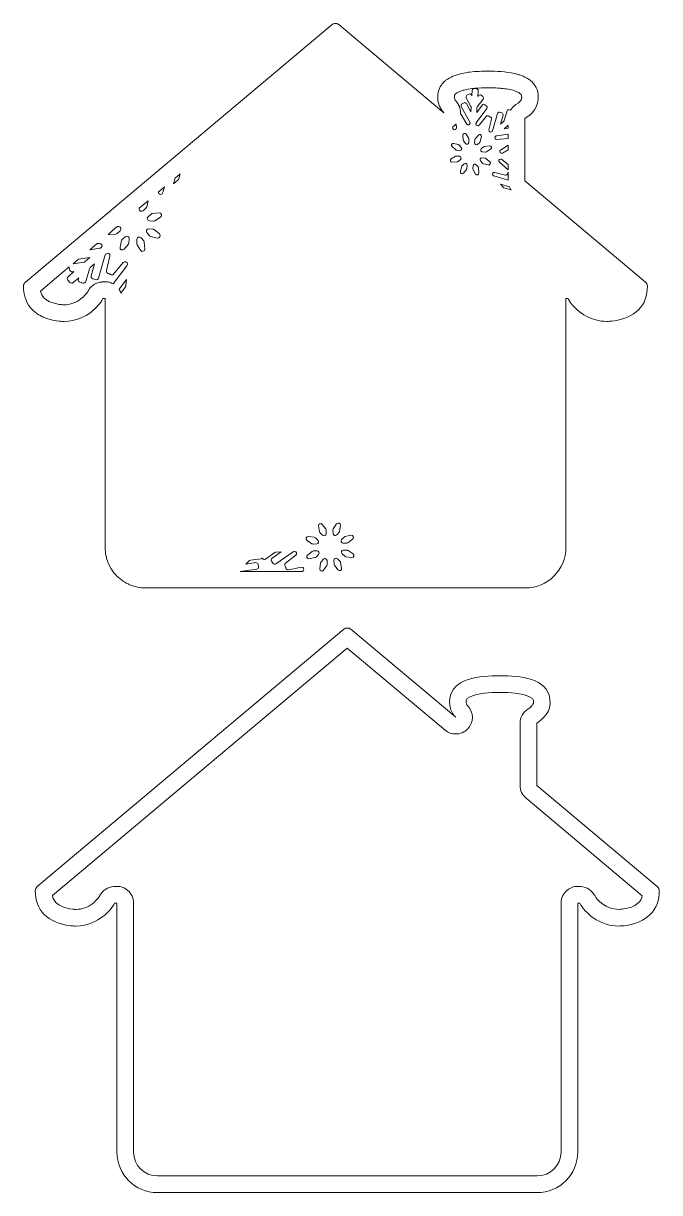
# Model space of a CAD drawing. Header units: millimetres. Extents: x -179 to 704, y -319 to -8.
# Drawn here: x -179.1 to -10, y -318.8 to -8.2 of the extents above; entities that cross this region are included whole.
import ezdxf

# ---------------------------------------------------------------- set-up
doc = ezdxf.new("R2010")
doc.units = ezdxf.units.MM
doc.header["$MEASUREMENT"] = 0
doc.layers.add('Layer 5', color=7, linetype='Continuous')
doc.layers.add('Layer10', color=7, linetype='Continuous')

msp = doc.modelspace()

# ---------------------------------------------------------------- linework, layer by layer
at = {"layer": 'Layer 5', "lineweight": 0}
for points, knots in [([(-93.03, -168.84), (-93.35, -168.84), (-93.67, -168.95), (-93.94, -169.17), (-93.94, -169.17), (-175.42, -237.54), (-175.42, -237.54), (-175.74, -237.81), (-175.92, -238.19), (-175.93, -238.6), (-176.01, -243.8), (-172.6, -247.2), (-166.59, -247.93), (-166.09, -247.99), (-165.6, -248.02), (-165.13, -248.02), (-161.94, -248.02), (-159.51, -246.7), (-157.96, -245.51), (-156.62, -244.48), (-155.45, -243.14), (-154.84, -241.96), (-154.64, -241.95), (-154.44, -241.93), (-154.24, -241.9), (-154.24, -241.9), (-154.24, -308.07), (-154.24, -308.07), (-154.24, -314.01), (-149.41, -318.84), (-143.47, -318.84), (-143.47, -318.84), (-42.58, -318.84), (-42.58, -318.84), (-36.64, -318.84), (-31.8, -314.01), (-31.8, -308.07), (-31.8, -308.07), (-31.8, -241.91), (-31.8, -241.91), (-31.61, -241.94), (-31.42, -241.95), (-31.22, -241.97), (-29.94, -244.44), (-26.13, -248.01), (-20.9, -248.01), (-20.9, -248.01), (-20.9, -248.01), (-20.9, -248.01), (-20.44, -248.01), (-19.96, -247.99), (-19.47, -247.93), (-13.43, -247.2), (-10.03, -243.79), (-10.14, -238.59), (-10.15, -238.19), (-10.34, -237.81), (-10.65, -237.54), (-10.65, -237.54), (-42.69, -210.65), (-42.69, -210.65), (-42.69, -210.65), (-42.69, -194.13), (-42.69, -194.13), (-41.07, -193.1), (-38.76, -191.21), (-39.17, -187.69), (-39.83, -182.18), (-47.09, -181.54), (-52.49, -181.54), (-57.9, -181.54), (-65.16, -182.18), (-65.81, -187.69), (-66.07, -189.9), (-65.26, -191.46), (-64.22, -192.57), (-64.22, -192.57), (-92.12, -169.17), (-92.12, -169.17), (-92.38, -168.95), (-92.71, -168.84), (-93.03, -168.84), (-93.03, -168.84), (-93.03, -168.84), (-93.03, -168.84)], [0, 0, 0, 0, 1, 1, 1, 2, 2, 2, 3, 3, 3, 4, 4, 4, 5, 5, 5, 6, 6, 6, 7, 7, 7, 8, 8, 8, 9, 9, 9, 10, 10, 10, 11, 11, 11, 12, 12, 12, 13, 13, 13, 14, 14, 14, 15, 15, 15, 16, 16, 16, 17, 17, 17, 18, 18, 18, 19, 19, 19, 20, 20, 20, 21, 21, 21, 22, 22, 22, 23, 23, 23, 24, 24, 24, 25, 25, 25, 26, 26, 26, 27, 27, 27, 28, 28, 28, 28]), ([(-93.03, -174.18), (-93.03, -174.18), (-67.06, -195.96), (-67.06, -195.96), (-66.23, -196.65), (-65.23, -197), (-64.22, -197), (-63.04, -197), (-61.87, -196.53), (-61.01, -195.61), (-59.4, -193.92), (-59.39, -191.26), (-60.99, -189.55), (-61.38, -189.14), (-61.49, -188.8), (-61.42, -188.21), (-61.38, -187.91), (-61.32, -187.33), (-59.55, -186.75), (-57.17, -185.96), (-53.65, -185.96), (-52.49, -185.96), (-51.34, -185.96), (-47.82, -185.96), (-45.44, -186.75), (-43.67, -187.33), (-43.6, -187.9), (-43.56, -188.21), (-43.5, -188.75), (-43.43, -189.36), (-45.07, -190.4), (-46.34, -191.21), (-47.11, -192.62), (-47.11, -194.13), (-47.11, -194.13), (-47.11, -210.65), (-47.11, -210.65), (-47.11, -211.96), (-46.53, -213.2), (-45.53, -214.04), (-45.53, -214.04), (-14.65, -239.96), (-14.65, -239.96), (-14.92, -241.31), (-15.98, -243.05), (-20.01, -243.54), (-20.31, -243.58), (-20.61, -243.59), (-20.9, -243.59), (-24.3, -243.59), (-26.68, -241.13), (-27.29, -239.93), (-28.02, -238.54), (-29.42, -237.63), (-30.99, -237.55), (-31.04, -237.55), (-31.1, -237.54), (-31.16, -237.53), (-31.37, -237.5), (-31.59, -237.49), (-31.8, -237.49), (-32.85, -237.49), (-33.88, -237.86), (-34.69, -238.56), (-35.66, -239.4), (-36.22, -240.62), (-36.22, -241.91), (-36.22, -241.91), (-36.22, -308.07), (-36.22, -308.07), (-36.22, -311.57), (-39.08, -314.42), (-42.58, -314.42), (-42.58, -314.42), (-143.47, -314.42), (-143.47, -314.42), (-146.97, -314.42), (-149.82, -311.57), (-149.82, -308.07), (-149.82, -308.07), (-149.82, -241.9), (-149.82, -241.9), (-149.82, -240.61), (-150.38, -239.39), (-151.36, -238.55), (-152.16, -237.86), (-153.19, -237.48), (-154.24, -237.48), (-154.46, -237.48), (-154.68, -237.5), (-154.9, -237.53), (-154.96, -237.54), (-155.02, -237.55), (-155.08, -237.55), (-156.63, -237.64), (-158.03, -238.53), (-158.75, -239.91), (-159.02, -240.43), (-159.73, -241.3), (-160.65, -242.01), (-162.02, -243.06), (-163.53, -243.6), (-165.13, -243.6), (-165.43, -243.6), (-165.74, -243.58), (-166.06, -243.54), (-168.02, -243.3), (-169.53, -242.7), (-170.42, -241.81), (-170.92, -241.31), (-171.24, -240.7), (-171.4, -239.94), (-171.4, -239.94), (-93.03, -174.18), (-93.03, -174.18)], [0, 0, 0, 0, 1, 1, 1, 2, 2, 2, 3, 3, 3, 4, 4, 4, 5, 5, 5, 6, 6, 6, 7, 7, 7, 8, 8, 8, 9, 9, 9, 10, 10, 10, 11, 11, 11, 12, 12, 12, 13, 13, 13, 14, 14, 14, 15, 15, 15, 16, 16, 16, 17, 17, 17, 18, 18, 18, 19, 19, 19, 20, 20, 20, 21, 21, 21, 22, 22, 22, 23, 23, 23, 24, 24, 24, 25, 25, 25, 26, 26, 26, 27, 27, 27, 28, 28, 28, 29, 29, 29, 30, 30, 30, 31, 31, 31, 32, 32, 32, 33, 33, 33, 34, 34, 34, 35, 35, 35, 36, 36, 36, 37, 37, 37, 38, 38, 38, 38])]:
    msp.add_open_spline(points, degree=3, knots=knots, dxfattribs=at)
at = {"layer": 'Layer10', "lineweight": 0}
for points, knots in [([(-13.28, -77.97), (-13.28, -77.76), (-13.33, -77.57), (-13.42, -77.39), (-13.5, -77.21), (-13.63, -77.05), (-13.78, -76.92), (-13.78, -76.92), (-45.83, -50.02), (-45.83, -50.02), (-45.83, -50.02), (-45.83, -33.5), (-45.83, -33.5), (-44.21, -32.47), (-41.89, -30.59), (-42.31, -27.07), (-42.42, -26.15), (-42.71, -25.37), (-43.15, -24.7), (-43.27, -24.51), (-43.4, -24.34), (-43.54, -24.17), (-43.66, -24.03), (-43.78, -23.9), (-43.9, -23.78), (-44.07, -23.61), (-44.25, -23.46), (-44.44, -23.32), (-44.73, -23.09), (-45.05, -22.88), (-45.38, -22.69), (-45.94, -22.39), (-46.54, -22.13), (-47.19, -21.92), (-47.35, -21.87), (-47.51, -21.82), (-47.67, -21.77), (-47.97, -21.68), (-48.28, -21.61), (-48.59, -21.53), (-50.86, -21.02), (-53.4, -20.91), (-55.63, -20.91), (-55.63, -20.91), (-55.63, -20.91), (-55.63, -20.91), (-55.63, -20.91), (-55.63, -20.91), (-55.63, -20.91), (-57.15, -20.91), (-58.81, -20.96), (-60.44, -21.16), (-60.98, -21.22), (-61.52, -21.3), (-62.04, -21.4), (-63.69, -21.72), (-65.22, -22.23), (-66.43, -23.04), (-66.63, -23.18), (-66.83, -23.32), (-67.02, -23.47), (-67.13, -23.57), (-67.24, -23.67), (-67.35, -23.78), (-67.48, -23.9), (-67.6, -24.03), (-67.71, -24.17), (-67.94, -24.44), (-68.14, -24.73), (-68.31, -25.04), (-68.37, -25.15), (-68.43, -25.26), (-68.48, -25.38), (-68.71, -25.89), (-68.87, -26.44), (-68.95, -27.07), (-68.98, -27.34), (-68.99, -27.61), (-69, -27.86), (-69, -27.99), (-68.99, -28.12), (-68.99, -28.24), (-68.94, -28.98), (-68.77, -29.63), (-68.52, -30.21), (-68.35, -30.6), (-68.14, -30.95), (-67.91, -31.27), (-67.74, -31.51), (-67.55, -31.74), (-67.35, -31.95), (-67.35, -31.95), (-88.45, -14.25), (-88.45, -14.25), (-88.45, -14.25), (-95.26, -8.54), (-95.26, -8.54), (-95.3, -8.51), (-95.34, -8.48), (-95.38, -8.46), (-95.41, -8.44), (-95.43, -8.41), (-95.46, -8.4), (-95.47, -8.39), (-95.49, -8.39), (-95.5, -8.38), (-95.7, -8.27), (-95.93, -8.21), (-96.16, -8.21), (-96.24, -8.21), (-96.32, -8.22), (-96.4, -8.23), (-96.64, -8.27), (-96.87, -8.38), (-97.07, -8.54), (-97.07, -8.54), (-178.56, -76.92), (-178.56, -76.92), (-178.87, -77.18), (-179.06, -77.57), (-179.06, -77.98), (-179.06, -77.98), (-179.06, -77.98), (-179.06, -77.98), (-179.06, -77.98), (-179.06, -77.98), (-179.06, -77.98), (-179.1, -80.21), (-178.48, -82.11), (-177.3, -83.61), (-177.27, -83.65), (-177.23, -83.7), (-177.2, -83.74), (-176.72, -84.32), (-176.15, -84.84), (-175.49, -85.3), (-175.37, -85.38), (-175.24, -85.47), (-175.11, -85.55), (-175, -85.61), (-174.9, -85.67), (-174.8, -85.73), (-174.65, -85.81), (-174.51, -85.89), (-174.36, -85.97), (-174.02, -86.14), (-173.66, -86.3), (-173.29, -86.45), (-172.83, -86.62), (-172.36, -86.77), (-171.86, -86.9), (-171.19, -87.07), (-170.48, -87.21), (-169.72, -87.3), (-169.66, -87.31), (-169.6, -87.31), (-169.53, -87.32), (-169.1, -87.36), (-168.67, -87.39), (-168.26, -87.39), (-165.08, -87.39), (-162.64, -86.08), (-161.09, -84.89), (-160.44, -84.38), (-159.82, -83.8), (-159.29, -83.2), (-158.74, -82.58), (-158.29, -81.94), (-157.97, -81.34), (-157.77, -81.33), (-157.57, -81.3), (-157.38, -81.27), (-157.38, -81.27), (-157.38, -105.48), (-157.38, -105.48), (-157.38, -105.48), (-157.38, -129.34), (-157.38, -129.34), (-157.38, -129.34), (-157.38, -147.44), (-157.38, -147.44), (-157.38, -147.44), (-157.38, -147.44), (-157.38, -147.44), (-157.38, -148.24), (-157.29, -149.02), (-157.12, -149.77), (-157.08, -149.97), (-157.03, -150.16), (-156.97, -150.35), (-156.73, -151.23), (-156.37, -152.06), (-155.92, -152.83), (-155.86, -152.95), (-155.79, -153.07), (-155.71, -153.18), (-155.29, -153.85), (-154.79, -154.48), (-154.23, -155.04), (-154.23, -155.04), (-154.22, -155.05), (-154.22, -155.05), (-153.95, -155.32), (-153.66, -155.58), (-153.37, -155.82), (-153.07, -156.05), (-152.77, -156.28), (-152.45, -156.48), (-152.27, -156.6), (-152.09, -156.71), (-151.9, -156.82), (-151.79, -156.88), (-151.69, -156.93), (-151.58, -156.99), (-151.17, -157.21), (-150.74, -157.4), (-150.31, -157.56), (-150.14, -157.62), (-149.97, -157.67), (-149.81, -157.73), (-149.3, -157.88), (-148.78, -158.01), (-148.24, -158.09), (-147.71, -158.17), (-147.16, -158.21), (-146.61, -158.21), (-146.61, -158.21), (-62.4, -158.21), (-62.4, -158.21), (-62.4, -158.21), (-45.72, -158.21), (-45.72, -158.21), (-39.77, -158.21), (-34.94, -153.38), (-34.94, -147.44), (-34.94, -147.44), (-34.94, -127.32), (-34.94, -127.32), (-34.94, -127.32), (-34.94, -127.32), (-34.94, -127.32), (-34.94, -127.32), (-34.94, -81.28), (-34.94, -81.28), (-34.74, -81.31), (-34.55, -81.33), (-34.36, -81.34), (-34.28, -81.48), (-34.2, -81.62), (-34.11, -81.77), (-34.06, -81.86), (-34, -81.96), (-33.93, -82.06), (-33.88, -82.14), (-33.82, -82.22), (-33.76, -82.31), (-32.47, -84.12), (-30.09, -86.17), (-26.96, -87), (-26.04, -87.25), (-25.07, -87.39), (-24.04, -87.39), (-24.04, -87.39), (-24.04, -87.39), (-24.04, -87.39), (-23.57, -87.39), (-23.09, -87.36), (-22.61, -87.3), (-16.57, -86.57), (-13.17, -83.17), (-13.28, -77.97)], [0, 0, 0, 0, 1, 1, 1, 2, 2, 2, 3, 3, 3, 4, 4, 4, 5, 5, 5, 6, 6, 6, 7, 7, 7, 8, 8, 8, 9, 9, 9, 10, 10, 10, 11, 11, 11, 12, 12, 12, 13, 13, 13, 14, 14, 14, 15, 15, 15, 16, 16, 16, 17, 17, 17, 18, 18, 18, 19, 19, 19, 20, 20, 20, 21, 21, 21, 22, 22, 22, 23, 23, 23, 24, 24, 24, 25, 25, 25, 26, 26, 26, 27, 27, 27, 28, 28, 28, 29, 29, 29, 30, 30, 30, 31, 31, 31, 32, 32, 32, 33, 33, 33, 34, 34, 34, 35, 35, 35, 36, 36, 36, 37, 37, 37, 38, 38, 38, 39, 39, 39, 40, 40, 40, 41, 41, 41, 42, 42, 42, 43, 43, 43, 44, 44, 44, 45, 45, 45, 46, 46, 46, 47, 47, 47, 48, 48, 48, 49, 49, 49, 50, 50, 50, 51, 51, 51, 52, 52, 52, 53, 53, 53, 54, 54, 54, 55, 55, 55, 56, 56, 56, 57, 57, 57, 58, 58, 58, 59, 59, 59, 60, 60, 60, 61, 61, 61, 62, 62, 62, 63, 63, 63, 64, 64, 64, 65, 65, 65, 66, 66, 66, 67, 67, 67, 68, 68, 68, 69, 69, 69, 70, 70, 70, 71, 71, 71, 72, 72, 72, 73, 73, 73, 74, 74, 74, 75, 75, 75, 76, 76, 76, 77, 77, 77, 78, 78, 78, 79, 79, 79, 80, 80, 80, 81, 81, 81, 82, 82, 82, 83, 83, 83, 84, 84, 84, 85, 85, 85, 86, 86, 86, 87, 87, 87, 88, 88, 88, 89, 89, 89, 90, 90, 90, 90]), ([(-61.74, -25.86), (-59.46, -25.33), (-56.64, -25.33), (-55.63, -25.33), (-55.34, -25.33), (-54.9, -25.33), (-54.37, -25.34), (-54.24, -25.35), (-54.1, -25.35), (-53.96, -25.36), (-53.67, -25.37), (-53.37, -25.38), (-53.05, -25.4), (-52.73, -25.42), (-52.39, -25.44), (-52.06, -25.47), (-50.87, -25.58), (-49.61, -25.77), (-48.57, -26.12), (-47.61, -26.44), (-47.15, -26.75), (-46.93, -27.02), (-46.87, -27.09), (-46.83, -27.15), (-46.8, -27.21), (-46.8, -27.21), (-46.8, -27.22), (-46.79, -27.23), (-46.72, -27.37), (-46.71, -27.49), (-46.7, -27.58), (-46.64, -28.12), (-46.56, -28.73), (-48.2, -29.77), (-48.2, -29.77), (-48.2, -29.77), (-48.2, -29.77), (-48.35, -29.87), (-48.5, -29.97), (-48.63, -30.09), (-48.74, -30.18), (-48.84, -30.27), (-48.94, -30.37), (-48.96, -30.39), (-48.99, -30.41), (-49.01, -30.44), (-49.25, -30.69), (-49.45, -30.96), (-49.62, -31.25), (-49.62, -31.25), (-50, -31.14), (-50, -31.14), (-50.25, -31.07), (-50.51, -31.21), (-50.58, -31.46), (-50.58, -31.46), (-51.32, -34), (-51.32, -34), (-51.34, -34.09), (-51.39, -34.16), (-51.46, -34.22), (-51.46, -34.22), (-52.32, -34.98), (-52.32, -34.98), (-52.32, -34.98), (-51.63, -32.59), (-51.63, -32.59), (-51.56, -32.34), (-51.7, -32.08), (-51.95, -32), (-51.95, -32), (-52.53, -31.83), (-52.53, -31.83), (-52.78, -31.76), (-53.05, -31.9), (-53.12, -32.15), (-53.12, -32.15), (-54.45, -36.76), (-54.45, -36.76), (-54.48, -36.85), (-54.53, -36.93), (-54.59, -36.99), (-54.59, -36.99), (-54.59, -36.99), (-54.59, -36.99), (-54.94, -37.29), (-55.47, -36.97), (-55.37, -36.52), (-55.37, -36.52), (-54.69, -33.63), (-54.69, -33.63), (-54.63, -33.38), (-54.79, -33.13), (-55.04, -33.07), (-55.04, -33.07), (-55.15, -33.04), (-55.15, -33.04), (-55.22, -33.02), (-55.29, -32.99), (-55.35, -32.94), (-55.35, -32.94), (-55.43, -32.87), (-55.43, -32.87), (-55.63, -32.7), (-55.94, -32.72), (-56.1, -32.93), (-56.1, -32.93), (-58.02, -35.23), (-58.02, -35.23), (-58.31, -35.58), (-58.88, -35.35), (-58.85, -34.89), (-58.85, -34.89), (-58.85, -34.84), (-58.85, -34.84), (-58.84, -34.75), (-58.81, -34.66), (-58.75, -34.59), (-58.75, -34.59), (-55.94, -30.84), (-55.94, -30.84), (-55.78, -30.63), (-55.82, -30.34), (-56.02, -30.18), (-56.02, -30.18), (-56.51, -29.81), (-56.51, -29.81), (-56.72, -29.65), (-57.02, -29.69), (-57.18, -29.9), (-57.18, -29.9), (-58.64, -31.85), (-58.64, -31.85), (-58.64, -31.85), (-58.56, -30.64), (-58.56, -30.64), (-58.55, -30.55), (-58.52, -30.47), (-58.47, -30.39), (-58.47, -30.39), (-56.92, -28.34), (-56.92, -28.34), (-56.76, -28.13), (-56.8, -27.83), (-57.01, -27.68), (-57.01, -27.68), (-57.49, -27.3), (-57.49, -27.3), (-57.7, -27.14), (-58, -27.18), (-58.16, -27.39), (-58.16, -27.39), (-58.35, -27.65), (-58.35, -27.65), (-58.35, -27.65), (-58.25, -26.09), (-58.25, -26.09), (-58.23, -25.83), (-58.43, -25.6), (-58.69, -25.58), (-58.69, -25.58), (-59.29, -25.54), (-59.29, -25.54), (-59.55, -25.52), (-59.78, -25.72), (-59.8, -25.98), (-59.8, -25.98), (-59.9, -27.49), (-59.9, -27.49), (-59.9, -27.49), (-60.05, -27.21), (-60.05, -27.21), (-60.18, -26.97), (-60.47, -26.89), (-60.7, -27.02), (-60.7, -27.02), (-61.23, -27.31), (-61.23, -27.31), (-61.46, -27.44), (-61.54, -27.72), (-61.42, -27.95), (-61.42, -27.95), (-60.16, -30.27), (-60.16, -30.27), (-60.12, -30.35), (-60.1, -30.44), (-60.11, -30.53), (-60.11, -30.53), (-60.19, -31.69), (-60.19, -31.69), (-60.19, -31.69), (-61.37, -29.51), (-61.37, -29.51), (-61.49, -29.28), (-61.78, -29.19), (-62.01, -29.32), (-62.01, -29.32), (-62.55, -29.61), (-62.55, -29.61), (-62.77, -29.74), (-62.86, -30.02), (-62.73, -30.25), (-62.73, -30.25), (-60.45, -34.47), (-60.45, -34.47), (-60.41, -34.55), (-60.39, -34.64), (-60.4, -34.73), (-60.4, -34.73), (-60.4, -34.73), (-60.4, -34.73), (-60.43, -35.19), (-61.03, -35.34), (-61.27, -34.95), (-61.27, -34.95), (-62.8, -32.44), (-62.8, -32.44), (-62.84, -32.38), (-62.89, -32.33), (-62.95, -32.29), (-62.95, -32.29), (-62.95, -32.29), (-62.95, -32.29), (-62.94, -32.15), (-62.93, -32), (-62.94, -31.86), (-62.94, -31.84), (-62.94, -31.82), (-62.94, -31.8), (-62.94, -31.68), (-62.95, -31.55), (-62.97, -31.43), (-62.97, -31.4), (-62.98, -31.37), (-62.98, -31.34), (-63, -31.23), (-63.02, -31.11), (-63.04, -31), (-63.05, -30.96), (-63.06, -30.93), (-63.07, -30.89), (-63.09, -30.79), (-63.12, -30.69), (-63.15, -30.58), (-63.17, -30.54), (-63.18, -30.5), (-63.19, -30.46), (-63.23, -30.36), (-63.27, -30.27), (-63.31, -30.18), (-63.33, -30.13), (-63.35, -30.09), (-63.37, -30.04), (-63.41, -29.95), (-63.46, -29.87), (-63.51, -29.78), (-63.53, -29.74), (-63.55, -29.69), (-63.58, -29.65), (-63.63, -29.56), (-63.69, -29.47), (-63.76, -29.39), (-63.78, -29.35), (-63.81, -29.31), (-63.83, -29.27), (-63.92, -29.15), (-64.02, -29.04), (-64.13, -28.92), (-64.3, -28.74), (-64.42, -28.57), (-64.49, -28.38), (-64.56, -28.21), (-64.58, -28.02), (-64.57, -27.79), (-64.57, -27.79), (-64.57, -27.78), (-64.57, -27.78), (-64.57, -27.72), (-64.56, -27.65), (-64.56, -27.59), (-64.52, -27.28), (-64.45, -26.7), (-62.68, -26.12), (-62.39, -26.02), (-62.07, -25.93), (-61.74, -25.86)], [0, 0, 0, 0, 1, 1, 1, 2, 2, 2, 3, 3, 3, 4, 4, 4, 5, 5, 5, 6, 6, 6, 7, 7, 7, 8, 8, 8, 9, 9, 9, 10, 10, 10, 11, 11, 11, 12, 12, 12, 13, 13, 13, 14, 14, 14, 15, 15, 15, 16, 16, 16, 17, 17, 17, 18, 18, 18, 19, 19, 19, 20, 20, 20, 21, 21, 21, 22, 22, 22, 23, 23, 23, 24, 24, 24, 25, 25, 25, 26, 26, 26, 27, 27, 27, 28, 28, 28, 29, 29, 29, 30, 30, 30, 31, 31, 31, 32, 32, 32, 33, 33, 33, 34, 34, 34, 35, 35, 35, 36, 36, 36, 37, 37, 37, 38, 38, 38, 39, 39, 39, 40, 40, 40, 41, 41, 41, 42, 42, 42, 43, 43, 43, 44, 44, 44, 45, 45, 45, 46, 46, 46, 47, 47, 47, 48, 48, 48, 49, 49, 49, 50, 50, 50, 51, 51, 51, 52, 52, 52, 53, 53, 53, 54, 54, 54, 55, 55, 55, 56, 56, 56, 57, 57, 57, 58, 58, 58, 59, 59, 59, 60, 60, 60, 61, 61, 61, 62, 62, 62, 63, 63, 63, 64, 64, 64, 65, 65, 65, 66, 66, 66, 67, 67, 67, 68, 68, 68, 69, 69, 69, 70, 70, 70, 71, 71, 71, 72, 72, 72, 73, 73, 73, 74, 74, 74, 75, 75, 75, 76, 76, 76, 77, 77, 77, 78, 78, 78, 79, 79, 79, 80, 80, 80, 81, 81, 81, 82, 82, 82, 83, 83, 83, 84, 84, 84, 85, 85, 85, 86, 86, 86, 87, 87, 87, 88, 88, 88, 89, 89, 89, 90, 90, 90, 91, 91, 91, 92, 92, 92, 93, 93, 93, 94, 94, 94, 95, 95, 95, 95]), ([(-64.61, -35.41), (-64.59, -35.39), (-64.58, -35.38), (-64.56, -35.37), (-64.42, -35.25), (-64.28, -35.13), (-64.14, -34.99), (-64.14, -34.99), (-64.14, -34.99), (-64.14, -34.99), (-64.14, -34.98), (-64.14, -34.98), (-64.13, -34.97), (-64.13, -34.97), (-64.13, -34.97), (-64.13, -34.97), (-64.13, -34.97), (-64.04, -35.95), (-64.04, -35.95), (-64, -36.4), (-64.57, -36.64), (-64.87, -36.3), (-64.87, -36.3), (-64.9, -36.27), (-64.9, -36.27), (-64.96, -36.2), (-64.99, -36.11), (-65.01, -36.02), (-65.01, -36.02), (-65.05, -35.71), (-65.05, -35.71), (-65.05, -35.71), (-65.05, -35.71), (-65.05, -35.71), (-64.9, -35.62), (-64.75, -35.52), (-64.61, -35.41)], [0, 0, 0, 0, 1, 1, 1, 2, 2, 2, 3, 3, 3, 4, 4, 4, 5, 5, 5, 6, 6, 6, 7, 7, 7, 8, 8, 8, 9, 9, 9, 10, 10, 10, 11, 11, 11, 12, 12, 12, 12]), ([(-61.58, -40.13), (-61.58, -40.13), (-62.09, -39.54), (-62.09, -39.54), (-62.15, -39.46), (-62.19, -39.37), (-62.2, -39.27), (-62.2, -39.27), (-62.31, -37.95), (-62.31, -37.95), (-62.35, -37.45), (-61.7, -37.24), (-61.44, -37.67), (-61.44, -37.67), (-60.76, -38.77), (-60.76, -38.77), (-60.71, -38.86), (-60.69, -38.96), (-60.69, -39.05), (-60.69, -39.05), (-60.75, -39.85), (-60.75, -39.85), (-60.78, -40.27), (-61.3, -40.45), (-61.58, -40.13)], [0, 0, 0, 0, 1, 1, 1, 2, 2, 2, 3, 3, 3, 4, 4, 4, 5, 5, 5, 6, 6, 6, 7, 7, 7, 8, 8, 8, 8]), ([(-50.25, -36.05), (-50.25, -36.05), (-51.35, -36.21), (-51.35, -36.21), (-51.35, -36.21), (-50.44, -35.41), (-50.44, -35.41), (-50.39, -35.36), (-50.32, -35.33), (-50.25, -35.31), (-50.25, -35.31), (-50.25, -36.05), (-50.25, -36.05)], [0, 0, 0, 0, 1, 1, 1, 2, 2, 2, 3, 3, 3, 4, 4, 4, 4]), ([(-63.26, -40.56), (-63.26, -40.56), (-62.73, -41.18), (-62.73, -41.18), (-62.46, -41.5), (-62.7, -41.99), (-63.12, -41.96), (-63.12, -41.96), (-63.91, -41.9), (-63.91, -41.9), (-64.01, -41.89), (-64.1, -41.85), (-64.18, -41.79), (-64.18, -41.79), (-65.2, -40.92), (-65.2, -40.92), (-65.58, -40.6), (-65.27, -39.99), (-64.78, -40.1), (-64.78, -40.1), (-63.51, -40.41), (-63.51, -40.41), (-63.41, -40.43), (-63.32, -40.48), (-63.26, -40.56)], [0, 0, 0, 0, 1, 1, 1, 2, 2, 2, 3, 3, 3, 4, 4, 4, 5, 5, 5, 6, 6, 6, 7, 7, 7, 8, 8, 8, 8]), ([(-58.41, -40.35), (-58.73, -40.63), (-59.23, -40.39), (-59.2, -39.96), (-59.2, -39.96), (-59.14, -39.17), (-59.14, -39.17), (-59.14, -39.07), (-59.1, -38.97), (-59.04, -38.9), (-59.04, -38.9), (-58.2, -37.89), (-58.2, -37.89), (-57.88, -37.51), (-57.26, -37.82), (-57.38, -38.3), (-57.38, -38.3), (-57.68, -39.59), (-57.68, -39.59), (-57.7, -39.68), (-57.75, -39.77), (-57.83, -39.83), (-57.83, -39.83), (-58.41, -40.35), (-58.41, -40.35)], [0, 0, 0, 0, 1, 1, 1, 2, 2, 2, 3, 3, 3, 4, 4, 4, 5, 5, 5, 6, 6, 6, 7, 7, 7, 8, 8, 8, 8]), ([(-50.25, -37.63), (-50.25, -37.63), (-50.25, -38.79), (-50.25, -38.79), (-50.26, -38.79), (-50.28, -38.78), (-50.29, -38.78), (-50.29, -38.78), (-53.28, -39.04), (-53.28, -39.04), (-53.73, -39.08), (-53.98, -38.52), (-53.63, -38.22), (-53.63, -38.22), (-53.58, -38.17), (-53.58, -38.17), (-53.51, -38.11), (-53.42, -38.07), (-53.33, -38.06), (-53.33, -38.06), (-50.25, -37.63), (-50.25, -37.63)], [0, 0, 0, 0, 1, 1, 1, 2, 2, 2, 3, 3, 3, 4, 4, 4, 5, 5, 5, 6, 6, 6, 7, 7, 7, 7]), ([(-65.43, -44.24), (-65.43, -44.24), (-64.3, -43.53), (-64.3, -43.53), (-64.22, -43.48), (-64.12, -43.45), (-64.02, -43.46), (-64.02, -43.46), (-63.22, -43.52), (-63.22, -43.52), (-62.81, -43.55), (-62.63, -44.07), (-62.95, -44.34), (-62.95, -44.34), (-63.55, -44.88), (-63.55, -44.88), (-63.63, -44.94), (-63.72, -44.98), (-63.82, -44.99), (-63.82, -44.99), (-65.14, -45.11), (-65.14, -45.11), (-65.64, -45.15), (-65.86, -44.5), (-65.43, -44.24)], [0, 0, 0, 0, 1, 1, 1, 2, 2, 2, 3, 3, 3, 4, 4, 4, 5, 5, 5, 6, 6, 6, 7, 7, 7, 8, 8, 8, 8]), ([(-56.06, -42.36), (-56.14, -42.41), (-56.24, -42.44), (-56.34, -42.43), (-56.34, -42.43), (-57.14, -42.38), (-57.14, -42.38), (-57.56, -42.35), (-57.73, -41.83), (-57.42, -41.55), (-57.42, -41.55), (-56.81, -41.02), (-56.81, -41.02), (-56.74, -40.95), (-56.64, -40.91), (-56.54, -40.9), (-56.54, -40.9), (-55.22, -40.78), (-55.22, -40.78), (-54.73, -40.74), (-54.51, -41.39), (-54.93, -41.66), (-54.93, -41.66), (-56.06, -42.36), (-56.06, -42.36)], [0, 0, 0, 0, 1, 1, 1, 2, 2, 2, 3, 3, 3, 4, 4, 4, 5, 5, 5, 6, 6, 6, 7, 7, 7, 8, 8, 8, 8]), ([(-50.25, -41.81), (-50.25, -41.81), (-51.8, -42.68), (-51.8, -42.68), (-51.88, -42.72), (-51.98, -42.74), (-52.07, -42.73), (-52.07, -42.73), (-52.09, -42.73), (-52.09, -42.73), (-52.55, -42.7), (-52.7, -42.1), (-52.31, -41.86), (-52.31, -41.86), (-50.25, -40.57), (-50.25, -40.57), (-50.25, -40.57), (-50.25, -41.81), (-50.25, -41.81)], [0, 0, 0, 0, 1, 1, 1, 2, 2, 2, 3, 3, 3, 4, 4, 4, 5, 5, 5, 6, 6, 6, 6]), ([(-62.98, -47.59), (-62.98, -47.59), (-62.68, -46.31), (-62.68, -46.31), (-62.66, -46.21), (-62.61, -46.12), (-62.54, -46.06), (-62.54, -46.06), (-61.95, -45.54), (-61.95, -45.54), (-61.63, -45.26), (-61.13, -45.51), (-61.16, -45.93), (-61.16, -45.93), (-61.22, -46.73), (-61.22, -46.73), (-61.23, -46.83), (-61.26, -46.92), (-61.33, -47), (-61.33, -47), (-62.16, -48), (-62.16, -48), (-62.48, -48.39), (-63.1, -48.08), (-62.98, -47.59)], [0, 0, 0, 0, 1, 1, 1, 2, 2, 2, 3, 3, 3, 4, 4, 4, 5, 5, 5, 6, 6, 6, 7, 7, 7, 8, 8, 8, 8]), ([(-58.05, -47.94), (-58.01, -48.44), (-58.67, -48.65), (-58.93, -48.23), (-58.93, -48.23), (-59.6, -47.12), (-59.6, -47.12), (-59.65, -47.03), (-59.68, -46.94), (-59.67, -46.84), (-59.67, -46.84), (-59.62, -46.04), (-59.62, -46.04), (-59.59, -45.62), (-59.06, -45.44), (-58.79, -45.76), (-58.79, -45.76), (-58.28, -46.36), (-58.28, -46.36), (-58.21, -46.43), (-58.17, -46.53), (-58.16, -46.62), (-58.16, -46.62), (-58.05, -47.94), (-58.05, -47.94)], [0, 0, 0, 0, 1, 1, 1, 2, 2, 2, 3, 3, 3, 4, 4, 4, 5, 5, 5, 6, 6, 6, 7, 7, 7, 8, 8, 8, 8]), ([(-57.24, -43.94), (-57.24, -43.94), (-56.46, -43.99), (-56.46, -43.99), (-56.36, -44), (-56.26, -44.04), (-56.18, -44.1), (-56.18, -44.1), (-55.16, -44.97), (-55.16, -44.97), (-54.78, -45.29), (-55.09, -45.91), (-55.58, -45.79), (-55.58, -45.79), (-56.85, -45.49), (-56.85, -45.49), (-56.95, -45.46), (-57.04, -45.41), (-57.1, -45.33), (-57.1, -45.33), (-57.63, -44.72), (-57.63, -44.72), (-57.91, -44.4), (-57.66, -43.91), (-57.24, -43.94)], [0, 0, 0, 0, 1, 1, 1, 2, 2, 2, 3, 3, 3, 4, 4, 4, 5, 5, 5, 6, 6, 6, 7, 7, 7, 8, 8, 8, 8]), ([(-52.24, -44.29), (-52.24, -44.29), (-52.18, -44.29), (-52.18, -44.29), (-52.09, -44.3), (-52, -44.33), (-51.93, -44.39), (-51.93, -44.39), (-50.25, -45.68), (-50.25, -45.68), (-50.25, -45.68), (-50.25, -47.12), (-50.25, -47.12), (-50.26, -47.1), (-50.26, -47.09), (-50.27, -47.08), (-50.27, -47.08), (-52.58, -45.12), (-52.58, -45.12), (-52.93, -44.82), (-52.7, -44.26), (-52.24, -44.29)], [0, 0, 0, 0, 1, 1, 1, 2, 2, 2, 3, 3, 3, 4, 4, 4, 5, 5, 5, 6, 6, 6, 7, 7, 7, 7]), ([(-138.72, -49.26), (-138.72, -49.26), (-138.35, -48.95), (-138.35, -48.95), (-138.35, -48.95), (-137.45, -48.19), (-137.45, -48.19), (-137.45, -48.19), (-137.82, -49.49), (-137.82, -49.49), (-137.86, -49.61), (-137.92, -49.71), (-138.01, -49.79), (-138.01, -49.79), (-139.17, -50.81), (-139.17, -50.81), (-139.17, -50.81), (-138.72, -49.26), (-138.72, -49.26)], [0, 0, 0, 0, 1, 1, 1, 2, 2, 2, 3, 3, 3, 4, 4, 4, 5, 5, 5, 6, 6, 6, 6]), ([(-50.99, -48.5), (-50.73, -48.56), (-50.48, -48.4), (-50.42, -48.15), (-50.42, -48.15), (-50.39, -48.03), (-50.39, -48.03), (-50.37, -47.96), (-50.34, -47.89), (-50.29, -47.84), (-50.29, -47.84), (-50.25, -47.78), (-50.25, -47.78), (-50.25, -47.78), (-50.25, -49.88), (-50.25, -49.88), (-50.25, -49.88), (-54.06, -48.75), (-54.06, -48.75), (-54.15, -48.73), (-54.23, -48.68), (-54.29, -48.61), (-54.29, -48.61), (-54.31, -48.58), (-54.31, -48.58), (-54.61, -48.24), (-54.29, -47.71), (-53.84, -47.82), (-53.84, -47.82), (-50.99, -48.5), (-50.99, -48.5)], [0, 0, 0, 0, 1, 1, 1, 2, 2, 2, 3, 3, 3, 4, 4, 4, 5, 5, 5, 6, 6, 6, 7, 7, 7, 8, 8, 8, 9, 9, 9, 10, 10, 10, 10]), ([(-141.57, -51.65), (-141.57, -51.65), (-142.01, -53.18), (-142.01, -53.18), (-142.05, -53.3), (-142.11, -53.4), (-142.2, -53.48), (-142.2, -53.48), (-142.2, -53.48), (-142.2, -53.48), (-142.61, -53.84), (-143.21, -53.55), (-143.25, -53.06), (-143.25, -53.06), (-142.93, -52.79), (-142.93, -52.79), (-142.93, -52.79), (-141.57, -51.65), (-141.57, -51.65)], [0, 0, 0, 0, 1, 1, 1, 2, 2, 2, 3, 3, 3, 4, 4, 4, 5, 5, 5, 6, 6, 6, 6]), ([(-49.5, -52.47), (-49.5, -52.47), (-51.34, -51.93), (-51.34, -51.93), (-51.42, -51.9), (-51.5, -51.85), (-51.56, -51.78), (-51.56, -51.78), (-52.32, -50.9), (-52.32, -50.9), (-52.32, -50.9), (-49.95, -51.6), (-49.95, -51.6), (-49.95, -51.6), (-49.95, -51.6), (-49.95, -51.6), (-49.95, -51.6), (-49.95, -51.6), (-49.95, -51.6), (-49.89, -51.75), (-49.83, -51.9), (-49.75, -52.05), (-49.75, -52.05), (-49.75, -52.05), (-49.75, -52.05), (-49.68, -52.19), (-49.59, -52.33), (-49.5, -52.47), (-49.5, -52.47), (-49.5, -52.47), (-49.5, -52.47)], [0, 0, 0, 0, 1, 1, 1, 2, 2, 2, 3, 3, 3, 4, 4, 4, 5, 5, 5, 6, 6, 6, 7, 7, 7, 8, 8, 8, 9, 9, 9, 10, 10, 10, 10]), ([(-147.31, -57.98), (-147.73, -58.35), (-148.39, -58.02), (-148.35, -57.46), (-148.35, -57.46), (-148.34, -57.34), (-148.34, -57.34), (-148.34, -57.34), (-147.36, -56.51), (-147.36, -56.51), (-147.36, -56.51), (-145.94, -55.32), (-145.94, -55.32), (-145.94, -55.32), (-146.32, -56.95), (-146.32, -56.95), (-146.35, -57.08), (-146.42, -57.2), (-146.52, -57.28), (-146.52, -57.28), (-147.31, -57.98), (-147.31, -57.98)], [0, 0, 0, 0, 1, 1, 1, 2, 2, 2, 3, 3, 3, 4, 4, 4, 5, 5, 5, 6, 6, 6, 7, 7, 7, 7]), ([(-144.16, -60.66), (-144.27, -60.73), (-144.4, -60.76), (-144.54, -60.75), (-144.54, -60.75), (-145.6, -60.68), (-145.6, -60.68), (-146.16, -60.64), (-146.39, -59.95), (-145.97, -59.58), (-145.97, -59.58), (-145.16, -58.86), (-145.16, -58.86), (-145.06, -58.77), (-144.94, -58.72), (-144.8, -58.71), (-144.8, -58.71), (-143.04, -58.55), (-143.04, -58.55), (-142.38, -58.49), (-142.09, -59.37), (-142.65, -59.72), (-142.65, -59.72), (-144.16, -60.66), (-144.16, -60.66)], [0, 0, 0, 0, 1, 1, 1, 2, 2, 2, 3, 3, 3, 4, 4, 4, 5, 5, 5, 6, 6, 6, 7, 7, 7, 8, 8, 8, 8]), ([(-153.73, -62.2), (-153.17, -62.24), (-152.94, -62.94), (-153.36, -63.31), (-153.36, -63.31), (-154.17, -64.02), (-154.17, -64.02), (-154.27, -64.11), (-154.4, -64.16), (-154.53, -64.18), (-154.53, -64.18), (-156.29, -64.33), (-156.29, -64.33), (-156.41, -64.34), (-156.52, -64.31), (-156.61, -64.27), (-156.61, -64.27), (-154.68, -62.66), (-154.68, -62.66), (-154.68, -62.66), (-154.11, -62.18), (-154.11, -62.18), (-154.11, -62.18), (-153.73, -62.2), (-153.73, -62.2)], [0, 0, 0, 0, 1, 1, 1, 2, 2, 2, 3, 3, 3, 4, 4, 4, 5, 5, 5, 6, 6, 6, 7, 7, 7, 8, 8, 8, 8]), ([(-150.98, -65.42), (-150.98, -65.42), (-151.05, -66.49), (-151.05, -66.49), (-151.06, -66.62), (-151.11, -66.75), (-151.2, -66.85), (-151.2, -66.85), (-152.31, -68.19), (-152.31, -68.19), (-152.74, -68.71), (-153.56, -68.3), (-153.41, -67.65), (-153.41, -67.65), (-153.01, -65.93), (-153.01, -65.93), (-152.98, -65.8), (-152.91, -65.69), (-152.81, -65.6), (-152.81, -65.6), (-152.03, -64.91), (-152.03, -64.91), (-151.6, -64.53), (-150.94, -64.86), (-150.98, -65.42)], [0, 0, 0, 0, 1, 1, 1, 2, 2, 2, 3, 3, 3, 4, 4, 4, 5, 5, 5, 6, 6, 6, 7, 7, 7, 8, 8, 8, 8]), ([(-148.91, -65.57), (-148.87, -65.01), (-148.17, -64.78), (-147.8, -65.21), (-147.8, -65.21), (-147.12, -66), (-147.12, -66), (-147.03, -66.1), (-146.98, -66.22), (-146.97, -66.35), (-146.97, -66.35), (-146.82, -68.11), (-146.82, -68.11), (-146.76, -68.78), (-147.64, -69.07), (-147.99, -68.5), (-147.99, -68.5), (-148.89, -67.01), (-148.89, -67.01), (-148.96, -66.9), (-148.99, -66.77), (-148.98, -66.64), (-148.98, -66.64), (-148.91, -65.57), (-148.91, -65.57)], [0, 0, 0, 0, 1, 1, 1, 2, 2, 2, 3, 3, 3, 4, 4, 4, 5, 5, 5, 6, 6, 6, 7, 7, 7, 8, 8, 8, 8]), ([(-145.74, -62.76), (-145.74, -62.76), (-144.69, -62.84), (-144.69, -62.84), (-144.55, -62.85), (-144.43, -62.9), (-144.32, -62.99), (-144.32, -62.99), (-142.96, -64.15), (-142.96, -64.15), (-142.45, -64.58), (-142.87, -65.4), (-143.52, -65.24), (-143.52, -65.24), (-145.22, -64.83), (-145.22, -64.83), (-145.35, -64.8), (-145.47, -64.73), (-145.55, -64.63), (-145.55, -64.63), (-146.26, -63.81), (-146.26, -63.81), (-146.63, -63.38), (-146.3, -62.72), (-145.74, -62.76)], [0, 0, 0, 0, 1, 1, 1, 2, 2, 2, 3, 3, 3, 4, 4, 4, 5, 5, 5, 6, 6, 6, 7, 7, 7, 8, 8, 8, 8]), ([(-158.88, -66.65), (-158.28, -66.6), (-157.95, -67.35), (-158.41, -67.76), (-158.41, -67.76), (-158.48, -67.82), (-158.48, -67.82), (-158.58, -67.9), (-158.69, -67.96), (-158.82, -67.97), (-158.82, -67.97), (-161.46, -68.34), (-161.46, -68.34), (-161.46, -68.34), (-160.75, -67.74), (-160.75, -67.74), (-160.75, -67.74), (-159.52, -66.71), (-159.52, -66.71), (-159.52, -66.71), (-158.88, -66.65), (-158.88, -66.65)], [0, 0, 0, 0, 1, 1, 1, 2, 2, 2, 3, 3, 3, 4, 4, 4, 5, 5, 5, 6, 6, 6, 7, 7, 7, 7]), ([(-173.19, -81.5), (-173.32, -81.4), (-173.44, -81.3), (-173.56, -81.18), (-174.05, -80.69), (-174.38, -80.07), (-174.53, -79.31), (-174.53, -79.31), (-170.28, -75.74), (-170.28, -75.74), (-170.28, -75.74), (-166.9, -72.91), (-166.9, -72.91), (-166.9, -72.91), (-166.8, -73.65), (-166.8, -73.65), (-166.76, -74), (-166.44, -74.24), (-166.09, -74.2), (-166.09, -74.2), (-165.65, -74.14), (-165.65, -74.14), (-165.65, -74.14), (-167.23, -75.52), (-167.23, -75.52), (-167.49, -75.75), (-167.51, -76.14), (-167.29, -76.41), (-167.29, -76.41), (-166.75, -77.03), (-166.75, -77.03), (-166.52, -77.29), (-166.12, -77.32), (-165.86, -77.09), (-165.86, -77.09), (-164.35, -75.77), (-164.35, -75.77), (-164.35, -75.77), (-164.48, -76.2), (-164.48, -76.2), (-164.57, -76.53), (-164.38, -76.88), (-164.05, -76.98), (-164.05, -76.98), (-163.27, -77.21), (-163.27, -77.21), (-162.94, -77.31), (-162.58, -77.12), (-162.49, -76.78), (-162.49, -76.78), (-161.51, -73.39), (-161.51, -73.39), (-161.47, -73.28), (-161.41, -73.17), (-161.32, -73.09), (-161.32, -73.09), (-160.16, -72.08), (-160.16, -72.08), (-160.16, -72.08), (-161.09, -75.28), (-161.09, -75.28), (-161.19, -75.61), (-161, -75.96), (-160.66, -76.06), (-160.66, -76.06), (-159.88, -76.29), (-159.88, -76.29), (-159.55, -76.39), (-159.2, -76.2), (-159.1, -75.86), (-159.1, -75.86), (-157.32, -69.7), (-157.32, -69.7), (-157.29, -69.59), (-157.22, -69.48), (-157.13, -69.4), (-156.67, -69), (-155.96, -69.42), (-156.1, -70.02), (-156.1, -70.02), (-157, -73.88), (-157, -73.88), (-157.08, -74.22), (-156.87, -74.56), (-156.53, -74.64), (-156.53, -74.64), (-156.38, -74.67), (-156.38, -74.67), (-156.29, -74.7), (-156.2, -74.74), (-156.12, -74.81), (-156.12, -74.81), (-156.01, -74.9), (-156.01, -74.9), (-155.74, -75.13), (-155.34, -75.1), (-155.11, -74.83), (-155.11, -74.83), (-152.56, -71.75), (-152.56, -71.75), (-152.17, -71.28), (-151.4, -71.59), (-151.44, -72.2), (-151.44, -72.2), (-151.45, -72.27), (-151.45, -72.27), (-151.46, -72.39), (-151.5, -72.51), (-151.57, -72.6), (-151.57, -72.6), (-155.2, -77.43), (-155.2, -77.43), (-155.35, -77.34), (-155.52, -77.26), (-155.68, -77.2), (-155.7, -77.19), (-155.72, -77.18), (-155.73, -77.17), (-155.9, -77.11), (-156.07, -77.05), (-156.25, -77), (-156.25, -77), (-156.25, -77), (-156.25, -77), (-156.41, -76.96), (-156.58, -76.93), (-156.75, -76.9), (-156.78, -76.9), (-156.82, -76.89), (-156.86, -76.89), (-157.03, -76.87), (-157.2, -76.85), (-157.38, -76.85), (-157.6, -76.85), (-157.82, -76.87), (-158.04, -76.9), (-158.06, -76.91), (-158.09, -76.91), (-158.11, -76.91), (-158.15, -76.92), (-158.18, -76.92), (-158.22, -76.92), (-158.41, -76.93), (-158.6, -76.96), (-158.79, -76.99), (-159.17, -77.06), (-159.53, -77.18), (-159.87, -77.34), (-160.72, -77.75), (-161.43, -78.42), (-161.89, -79.28), (-162.16, -79.8), (-162.87, -80.68), (-163.79, -81.38), (-165.16, -82.43), (-166.67, -82.97), (-168.26, -82.97), (-168.56, -82.97), (-168.87, -82.95), (-169.19, -82.91), (-169.68, -82.85), (-170.15, -82.77), (-170.58, -82.66), (-171.01, -82.56), (-171.41, -82.44), (-171.77, -82.29), (-172.14, -82.15), (-172.48, -81.98), (-172.77, -81.8), (-172.92, -81.7), (-173.06, -81.61), (-173.19, -81.5)], [0, 0, 0, 0, 1, 1, 1, 2, 2, 2, 3, 3, 3, 4, 4, 4, 5, 5, 5, 6, 6, 6, 7, 7, 7, 8, 8, 8, 9, 9, 9, 10, 10, 10, 11, 11, 11, 12, 12, 12, 13, 13, 13, 14, 14, 14, 15, 15, 15, 16, 16, 16, 17, 17, 17, 18, 18, 18, 19, 19, 19, 20, 20, 20, 21, 21, 21, 22, 22, 22, 23, 23, 23, 24, 24, 24, 25, 25, 25, 26, 26, 26, 27, 27, 27, 28, 28, 28, 29, 29, 29, 30, 30, 30, 31, 31, 31, 32, 32, 32, 33, 33, 33, 34, 34, 34, 35, 35, 35, 36, 36, 36, 37, 37, 37, 38, 38, 38, 39, 39, 39, 40, 40, 40, 41, 41, 41, 42, 42, 42, 43, 43, 43, 44, 44, 44, 45, 45, 45, 46, 46, 46, 47, 47, 47, 48, 48, 48, 49, 49, 49, 50, 50, 50, 51, 51, 51, 52, 52, 52, 53, 53, 53, 54, 54, 54, 55, 55, 55, 56, 56, 56, 57, 57, 57, 57]), ([(-161.46, -70.45), (-161.46, -70.45), (-162.67, -71.51), (-162.67, -71.51), (-162.77, -71.59), (-162.88, -71.65), (-163, -71.66), (-163, -71.66), (-165.89, -72.06), (-165.89, -72.06), (-165.89, -72.06), (-164.46, -70.86), (-164.46, -70.86), (-164.46, -70.86), (-161.46, -70.45), (-161.46, -70.45)], [0, 0, 0, 0, 1, 1, 1, 2, 2, 2, 3, 3, 3, 4, 4, 4, 5, 5, 5, 5]), ([(-153.19, -79.85), (-153.25, -79.68), (-153.32, -79.51), (-153.4, -79.35), (-153.4, -79.34), (-153.41, -79.33), (-153.41, -79.33), (-153.49, -79.17), (-153.58, -79.01), (-153.68, -78.86), (-153.68, -78.86), (-151.72, -76.26), (-151.72, -76.26), (-151.72, -76.26), (-151.83, -77.87), (-151.83, -77.87), (-151.84, -78), (-151.88, -78.11), (-151.96, -78.21), (-151.96, -78.21), (-153.19, -79.85), (-153.19, -79.85)], [0, 0, 0, 0, 1, 1, 1, 2, 2, 2, 3, 3, 3, 4, 4, 4, 5, 5, 5, 6, 6, 6, 7, 7, 7, 7]), ([(-99.57, -144.2), (-99.57, -144.2), (-100.23, -143.56), (-100.23, -143.56), (-100.32, -143.48), (-100.37, -143.38), (-100.39, -143.26), (-100.39, -143.26), (-100.68, -141.73), (-100.68, -141.73), (-100.79, -141.16), (-100.04, -140.83), (-99.69, -141.3), (-99.69, -141.3), (-98.77, -142.52), (-98.77, -142.52), (-98.7, -142.61), (-98.66, -142.72), (-98.66, -142.83), (-98.66, -142.83), (-98.63, -143.78), (-98.63, -143.78), (-98.61, -144.27), (-99.21, -144.54), (-99.57, -144.2)], [0, 0, 0, 0, 1, 1, 1, 2, 2, 2, 3, 3, 3, 4, 4, 4, 5, 5, 5, 6, 6, 6, 7, 7, 7, 8, 8, 8, 8]), ([(-95.07, -143.11), (-95.08, -143.22), (-95.13, -143.33), (-95.21, -143.41), (-95.21, -143.41), (-95.84, -144.09), (-95.84, -144.09), (-96.18, -144.45), (-96.79, -144.22), (-96.8, -143.73), (-96.8, -143.73), (-96.83, -142.79), (-96.83, -142.79), (-96.83, -142.67), (-96.8, -142.55), (-96.74, -142.46), (-96.74, -142.46), (-95.88, -141.18), (-95.88, -141.18), (-95.55, -140.7), (-94.79, -140.98), (-94.86, -141.57), (-94.86, -141.57), (-95.07, -143.11), (-95.07, -143.11)], [0, 0, 0, 0, 1, 1, 1, 2, 2, 2, 3, 3, 3, 4, 4, 4, 5, 5, 5, 6, 6, 6, 7, 7, 7, 8, 8, 8, 8]), ([(-101.16, -146.52), (-101.16, -146.52), (-102.09, -146.54), (-102.09, -146.54), (-102.21, -146.55), (-102.32, -146.51), (-102.42, -146.44), (-102.42, -146.44), (-103.72, -145.55), (-103.72, -145.55), (-104.2, -145.21), (-103.9, -144.46), (-103.32, -144.54), (-103.32, -144.54), (-101.79, -144.75), (-101.79, -144.75), (-101.68, -144.76), (-101.57, -144.82), (-101.49, -144.9), (-101.49, -144.9), (-100.79, -145.56), (-100.79, -145.56), (-100.44, -145.9), (-100.67, -146.5), (-101.16, -146.52)], [0, 0, 0, 0, 1, 1, 1, 2, 2, 2, 3, 3, 3, 4, 4, 4, 5, 5, 5, 6, 6, 6, 7, 7, 7, 8, 8, 8, 8]), ([(-91.61, -145.21), (-91.61, -145.21), (-92.85, -146.17), (-92.85, -146.17), (-92.94, -146.24), (-93.05, -146.28), (-93.17, -146.28), (-93.17, -146.28), (-94.11, -146.31), (-94.11, -146.31), (-94.6, -146.32), (-94.87, -145.74), (-94.53, -145.37), (-94.53, -145.37), (-93.88, -144.68), (-93.88, -144.68), (-93.8, -144.59), (-93.7, -144.53), (-93.58, -144.51), (-93.58, -144.51), (-92.05, -144.22), (-92.05, -144.22), (-91.48, -144.11), (-91.14, -144.85), (-91.61, -145.21)], [0, 0, 0, 0, 1, 1, 1, 2, 2, 2, 3, 3, 3, 4, 4, 4, 5, 5, 5, 6, 6, 6, 7, 7, 7, 8, 8, 8, 8]), ([(-116.65, -152.6), (-116.65, -152.6), (-116.74, -151.92), (-116.74, -151.92), (-116.78, -151.63), (-117.05, -151.43), (-117.34, -151.47), (-117.34, -151.47), (-120.02, -151.84), (-120.02, -151.84), (-120.02, -151.84), (-119.01, -150.95), (-119.01, -150.95), (-118.93, -150.88), (-118.84, -150.84), (-118.74, -150.82), (-118.74, -150.82), (-115.93, -150.44), (-115.93, -150.44), (-115.81, -150.42), (-115.7, -150.36), (-115.63, -150.28), (-115.63, -150.28), (-115.56, -150.37), (-115.56, -150.37), (-115.39, -150.63), (-115.04, -150.69), (-114.79, -150.52), (-114.79, -150.52), (-112.26, -148.77), (-112.26, -148.77), (-112.17, -148.71), (-112.07, -148.68), (-111.96, -148.67), (-111.96, -148.67), (-110.61, -148.63), (-110.61, -148.63), (-110.61, -148.63), (-113.01, -150.3), (-113.01, -150.3), (-113.26, -150.47), (-113.33, -150.81), (-113.15, -151.06), (-113.15, -151.06), (-112.75, -151.66), (-112.75, -151.66), (-112.58, -151.92), (-112.23, -151.99), (-111.97, -151.81), (-111.97, -151.81), (-107.38, -148.63), (-107.38, -148.63), (-107.29, -148.57), (-107.18, -148.53), (-107.08, -148.53), (-107.08, -148.53), (-107.05, -148.53), (-107.05, -148.53), (-106.51, -148.51), (-106.27, -149.19), (-106.69, -149.52), (-106.69, -149.52), (-109.45, -151.65), (-109.45, -151.65), (-109.69, -151.84), (-109.74, -152.19), (-109.56, -152.43), (-109.56, -152.43), (-109.47, -152.55), (-109.47, -152.55), (-109.42, -152.61), (-109.38, -152.69), (-109.37, -152.78), (-109.37, -152.78), (-109.34, -152.92), (-109.34, -152.92), (-109.28, -153.22), (-108.99, -153.42), (-108.69, -153.36), (-108.69, -153.36), (-105.23, -152.71), (-105.23, -152.71), (-104.7, -152.61), (-104.35, -153.24), (-104.71, -153.63), (-104.71, -153.63), (-104.77, -153.69), (-104.77, -153.69), (-104.81, -153.73), (-104.85, -153.76), (-104.9, -153.79), (-104.9, -153.79), (-121.45, -153.79), (-121.45, -153.79), (-121.45, -153.79), (-117.1, -153.19), (-117.1, -153.19), (-116.81, -153.15), (-116.61, -152.89), (-116.65, -152.6)], [0, 0, 0, 0, 1, 1, 1, 2, 2, 2, 3, 3, 3, 4, 4, 4, 5, 5, 5, 6, 6, 6, 7, 7, 7, 8, 8, 8, 9, 9, 9, 10, 10, 10, 11, 11, 11, 12, 12, 12, 13, 13, 13, 14, 14, 14, 15, 15, 15, 16, 16, 16, 17, 17, 17, 18, 18, 18, 19, 19, 19, 20, 20, 20, 21, 21, 21, 22, 22, 22, 23, 23, 23, 24, 24, 24, 25, 25, 25, 26, 26, 26, 27, 27, 27, 28, 28, 28, 29, 29, 29, 30, 30, 30, 31, 31, 31, 32, 32, 32, 33, 33, 33, 33]), ([(-100.68, -149.29), (-100.68, -149.29), (-101.32, -149.98), (-101.32, -149.98), (-101.4, -150.07), (-101.51, -150.13), (-101.63, -150.15), (-101.63, -150.15), (-103.16, -150.44), (-103.16, -150.44), (-103.73, -150.55), (-104.06, -149.81), (-103.6, -149.46), (-103.6, -149.46), (-102.36, -148.5), (-102.36, -148.5), (-102.27, -148.43), (-102.15, -148.38), (-102.04, -148.38), (-102.04, -148.38), (-101.1, -148.35), (-101.1, -148.35), (-100.61, -148.34), (-100.34, -148.93), (-100.68, -149.29)], [0, 0, 0, 0, 1, 1, 1, 2, 2, 2, 3, 3, 3, 4, 4, 4, 5, 5, 5, 6, 6, 6, 7, 7, 7, 8, 8, 8, 8]), ([(-91.88, -150.12), (-91.88, -150.12), (-93.41, -149.91), (-93.41, -149.91), (-93.53, -149.9), (-93.64, -149.85), (-93.72, -149.77), (-93.72, -149.77), (-94.41, -149.1), (-94.41, -149.1), (-94.77, -148.76), (-94.54, -148.16), (-94.05, -148.15), (-94.05, -148.15), (-93.12, -148.12), (-93.12, -148.12), (-93, -148.12), (-92.89, -148.15), (-92.79, -148.22), (-92.79, -148.22), (-91.49, -149.11), (-91.49, -149.11), (-91.01, -149.45), (-91.3, -150.2), (-91.88, -150.12)], [0, 0, 0, 0, 1, 1, 1, 2, 2, 2, 3, 3, 3, 4, 4, 4, 5, 5, 5, 6, 6, 6, 7, 7, 7, 8, 8, 8, 8]), ([(-98.41, -150.94), (-98.41, -150.94), (-98.38, -151.88), (-98.38, -151.88), (-98.37, -151.99), (-98.41, -152.11), (-98.47, -152.2), (-98.47, -152.2), (-99.33, -153.48), (-99.33, -153.48), (-99.66, -153.97), (-100.42, -153.68), (-100.34, -153.1), (-100.34, -153.1), (-100.14, -151.56), (-100.14, -151.56), (-100.13, -151.44), (-100.07, -151.33), (-100, -151.25), (-100, -151.25), (-99.37, -150.57), (-99.37, -150.57), (-99.03, -150.21), (-98.42, -150.44), (-98.41, -150.94)], [0, 0, 0, 0, 1, 1, 1, 2, 2, 2, 3, 3, 3, 4, 4, 4, 5, 5, 5, 6, 6, 6, 7, 7, 7, 8, 8, 8, 8]), ([(-94.53, -152.93), (-94.42, -153.51), (-95.16, -153.83), (-95.52, -153.37), (-95.52, -153.37), (-96.44, -152.15), (-96.44, -152.15), (-96.51, -152.05), (-96.55, -151.94), (-96.55, -151.83), (-96.55, -151.83), (-96.58, -150.89), (-96.58, -150.89), (-96.6, -150.39), (-96, -150.12), (-95.64, -150.47), (-95.64, -150.47), (-94.98, -151.1), (-94.98, -151.1), (-94.89, -151.18), (-94.83, -151.29), (-94.81, -151.4), (-94.81, -151.4), (-94.53, -152.93), (-94.53, -152.93)], [0, 0, 0, 0, 1, 1, 1, 2, 2, 2, 3, 3, 3, 4, 4, 4, 5, 5, 5, 6, 6, 6, 7, 7, 7, 8, 8, 8, 8])]:
    msp.add_open_spline(points, degree=3, knots=knots, dxfattribs=at)

doc.saveas('drawing.dxf')
